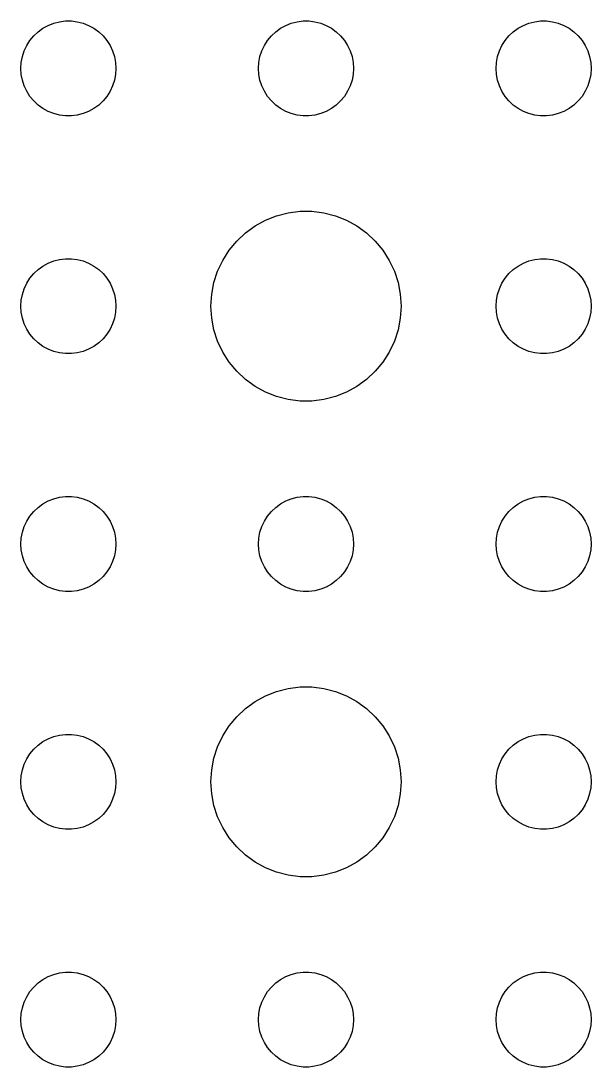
# Model space of a CAD drawing. Header units: metres. Extents: x -142 to 142, y -142 to 142.
# Drawn here: x -24 to -6, y -69 to -36 of the extents above; entities that cross this region are included whole.
import ezdxf

# ---------------------------------------------------------------- set-up
doc = ezdxf.new("R2010")
doc.units = ezdxf.units.M

msp = doc.modelspace()

# ---------------------------------------------------------------- linework, layer by layer
for p, q in [((-23.4561, -36.3442), (-23.3037, -36.2335)), ((-23.3037, -36.2335), (-23.1387, -36.1428)), ((-23.1387, -36.1428), (-22.9635, -36.0734)), ((-22.9635, -36.0734), (-22.7811, -36.0266)), ((-22.7811, -36.0266), (-22.5942, -36.003)), ((-22.5942, -36.003), (-22.4058, -36.003)), ((-22.4058, -36.003), (-22.2189, -36.0266)), ((-22.2189, -36.0266), (-22.0365, -36.0734)), ((-22.0365, -36.0734), (-21.8613, -36.1428)), ((-21.8613, -36.1428), (-21.6963, -36.2335)), ((-21.6963, -36.2335), (-21.5439, -36.3442)), ((-15.9561, -36.3442), (-15.8037, -36.2335)), ((-15.8037, -36.2335), (-15.6387, -36.1428)), ((-15.6387, -36.1428), (-15.4635, -36.0734)), ((-15.4635, -36.0734), (-15.2811, -36.0266)), ((-15.2811, -36.0266), (-15.0942, -36.003)), ((-15.0942, -36.003), (-14.9058, -36.003)), ((-14.9058, -36.003), (-14.7189, -36.0266)), ((-14.7189, -36.0266), (-14.5365, -36.0734)), ((-14.5365, -36.0734), (-14.3613, -36.1428)), ((-14.3613, -36.1428), (-14.1963, -36.2335)), ((-14.1963, -36.2335), (-14.0439, -36.3442)), ((-8.45613, -36.3442), (-8.30373, -36.2335)), ((-8.30373, -36.2335), (-8.13866, -36.1428)), ((-8.13866, -36.1428), (-7.96352, -36.0734)), ((-7.96352, -36.0734), (-7.78107, -36.0266)), ((-7.78107, -36.0266), (-7.59418, -36.003)), ((-7.59418, -36.003), (-7.40581, -36.003)), ((-7.40581, -36.003), (-7.21892, -36.0266)), ((-7.21892, -36.0266), (-7.03647, -36.0734)), ((-7.03647, -36.0734), (-6.86133, -36.1428)), ((-6.86133, -36.1428), (-6.69626, -36.2335)), ((-6.69626, -36.2335), (-6.54385, -36.3442)), ((-23.8145, -36.7774), (-23.7135, -36.6183)), ((-23.7135, -36.6183), (-23.5934, -36.4732)), ((-23.5934, -36.4732), (-23.4561, -36.3442)), ((-21.5439, -36.3442), (-21.4065, -36.4732)), ((-21.4065, -36.4732), (-21.2865, -36.6183)), ((-21.2865, -36.6183), (-21.1855, -36.7774)), ((-16.3145, -36.7774), (-16.2135, -36.6183)), ((-16.2135, -36.6183), (-16.0934, -36.4732)), ((-16.0934, -36.4732), (-15.9561, -36.3442)), ((-14.0439, -36.3442), (-13.9065, -36.4732)), ((-13.9065, -36.4732), (-13.7865, -36.6183)), ((-13.7865, -36.6183), (-13.6855, -36.7774)), ((-8.81445, -36.7774), (-8.71352, -36.6183)), ((-8.71352, -36.6183), (-8.59344, -36.4732)), ((-8.59344, -36.4732), (-8.45613, -36.3442)), ((-6.54385, -36.3442), (-6.40654, -36.4732)), ((-6.40654, -36.4732), (-6.28647, -36.6183)), ((-6.28647, -36.6183), (-6.18553, -36.7774)), ((-23.9529, -37.127), (-23.8947, -36.9478)), ((-23.8947, -36.9478), (-23.8145, -36.7774)), ((-21.1855, -36.7774), (-21.1053, -36.9478)), ((-21.1053, -36.9478), (-21.0471, -37.127)), ((-16.4529, -37.127), (-16.3947, -36.9478)), ((-16.3947, -36.9478), (-16.3145, -36.7774)), ((-13.6855, -36.7774), (-13.6053, -36.9478)), ((-13.6053, -36.9478), (-13.5471, -37.127)), ((-8.95287, -37.127), (-8.89465, -36.9478)), ((-8.89465, -36.9478), (-8.81445, -36.7774)), ((-6.18553, -36.7774), (-6.10533, -36.9478)), ((-6.10533, -36.9478), (-6.04712, -37.127)), ((-23.9882, -37.312), (-23.9529, -37.127)), ((-21.0471, -37.127), (-21.0118, -37.312)), ((-16.4882, -37.312), (-16.4529, -37.127)), ((-13.5471, -37.127), (-13.5118, -37.312)), ((-8.98816, -37.312), (-8.95287, -37.127)), ((-6.04712, -37.127), (-6.01183, -37.312)), ((-24, -37.5), (-23.9882, -37.312)), ((-23.9882, -37.688), (-24, -37.5)), ((-21.0118, -37.312), (-21, -37.5)), ((-21, -37.5), (-21.0118, -37.688)), ((-16.5, -37.5), (-16.4882, -37.312)), ((-16.4882, -37.688), (-16.5, -37.5)), ((-13.5118, -37.312), (-13.5, -37.5)), ((-13.5, -37.5), (-13.5118, -37.688)), ((-9, -37.5), (-8.98816, -37.312)), ((-8.98816, -37.688), (-9, -37.5)), ((-6.01183, -37.312), (-6, -37.5)), ((-6, -37.5), (-6.01183, -37.688)), ((-23.9529, -37.873), (-23.9882, -37.688)), ((-23.8947, -38.0522), (-23.9529, -37.873)), ((-21.0471, -37.873), (-21.1053, -38.0522)), ((-21.0118, -37.688), (-21.0471, -37.873)), ((-16.4529, -37.873), (-16.4882, -37.688)), ((-16.3947, -38.0522), (-16.4529, -37.873)), ((-13.5471, -37.873), (-13.6053, -38.0522)), ((-13.5118, -37.688), (-13.5471, -37.873)), ((-8.95287, -37.873), (-8.98816, -37.688)), ((-8.89465, -38.0522), (-8.95287, -37.873)), ((-6.04712, -37.873), (-6.10533, -38.0522)), ((-6.01183, -37.688), (-6.04712, -37.873)), ((-23.8145, -38.2226), (-23.8947, -38.0522)), ((-23.7135, -38.3817), (-23.8145, -38.2226)), ((-21.1855, -38.2226), (-21.2865, -38.3817)), ((-21.1053, -38.0522), (-21.1855, -38.2226)), ((-16.3145, -38.2226), (-16.3947, -38.0522)), ((-16.2135, -38.3817), (-16.3145, -38.2226)), ((-13.6855, -38.2226), (-13.7865, -38.3817)), ((-13.6053, -38.0522), (-13.6855, -38.2226)), ((-8.81445, -38.2226), (-8.89465, -38.0522)), ((-8.71352, -38.3817), (-8.81445, -38.2226)), ((-6.18553, -38.2226), (-6.28647, -38.3817)), ((-6.10533, -38.0522), (-6.18553, -38.2226)), ((-23.5934, -38.5268), (-23.7135, -38.3817)), ((-23.4561, -38.6558), (-23.5934, -38.5268)), ((-21.4065, -38.5268), (-21.5439, -38.6558)), ((-21.2865, -38.3817), (-21.4065, -38.5268)), ((-16.0934, -38.5268), (-16.2135, -38.3817)), ((-15.9561, -38.6558), (-16.0934, -38.5268)), ((-13.9065, -38.5268), (-14.0439, -38.6558)), ((-13.7865, -38.3817), (-13.9065, -38.5268)), ((-8.59344, -38.5268), (-8.71352, -38.3817)), ((-8.45613, -38.6558), (-8.59344, -38.5268)), ((-6.40654, -38.5268), (-6.54385, -38.6558)), ((-6.28647, -38.3817), (-6.40654, -38.5268)), ((-23.3037, -38.7665), (-23.4561, -38.6558)), ((-23.1387, -38.8572), (-23.3037, -38.7665)), ((-22.9635, -38.9266), (-23.1387, -38.8572)), ((-22.7811, -38.9734), (-22.9635, -38.9266)), ((-22.0365, -38.9266), (-22.2189, -38.9734)), ((-21.8613, -38.8572), (-22.0365, -38.9266)), ((-21.6963, -38.7665), (-21.8613, -38.8572)), ((-21.5439, -38.6558), (-21.6963, -38.7665)), ((-15.8037, -38.7665), (-15.9561, -38.6558)), ((-15.6387, -38.8572), (-15.8037, -38.7665)), ((-15.4635, -38.9266), (-15.6387, -38.8572)), ((-15.2811, -38.9734), (-15.4635, -38.9266)), ((-14.5365, -38.9266), (-14.7189, -38.9734)), ((-14.3613, -38.8572), (-14.5365, -38.9266)), ((-14.1963, -38.7665), (-14.3613, -38.8572)), ((-14.0439, -38.6558), (-14.1963, -38.7665)), ((-8.30373, -38.7665), (-8.45613, -38.6558)), ((-8.13866, -38.8572), (-8.30373, -38.7665)), ((-7.96352, -38.9266), (-8.13866, -38.8572)), ((-7.78107, -38.9734), (-7.96352, -38.9266)), ((-7.03647, -38.9266), (-7.21892, -38.9734)), ((-6.86133, -38.8572), (-7.03647, -38.9266)), ((-6.69626, -38.7665), (-6.86133, -38.8572)), ((-6.54385, -38.6558), (-6.69626, -38.7665)), ((-22.5942, -38.997), (-22.7811, -38.9734)), ((-22.4058, -38.997), (-22.5942, -38.997)), ((-22.2189, -38.9734), (-22.4058, -38.997)), ((-15.0942, -38.997), (-15.2811, -38.9734)), ((-14.9058, -38.997), (-15.0942, -38.997)), ((-14.7189, -38.9734), (-14.9058, -38.997)), ((-7.59418, -38.997), (-7.78107, -38.9734)), ((-7.40581, -38.997), (-7.59418, -38.997)), ((-7.21892, -38.9734), (-7.40581, -38.997)), ((-16.2773, -42.2855), (-15.927, -42.1468)), ((-15.927, -42.1468), (-15.5621, -42.0531)), ((-15.5621, -42.0531), (-15.1884, -42.0059)), ((-15.1884, -42.0059), (-14.8116, -42.0059)), ((-14.8116, -42.0059), (-14.4379, -42.0531)), ((-14.4379, -42.0531), (-14.0729, -42.1468)), ((-14.0729, -42.1468), (-13.7227, -42.2855)), ((-16.9123, -42.6885), (-16.6075, -42.467)), ((-16.6075, -42.467), (-16.2773, -42.2855)), ((-13.7227, -42.2855), (-13.3925, -42.467)), ((-13.3925, -42.467), (-13.0877, -42.6885)), ((-17.1869, -42.9464), (-16.9123, -42.6885)), ((-13.0877, -42.6885), (-12.8131, -42.9464)), ((-17.427, -43.2366), (-17.1869, -42.9464)), ((-12.8131, -42.9464), (-12.5729, -43.2366)), ((-22.9635, -43.5734), (-22.7811, -43.5266)), ((-22.7811, -43.5266), (-22.5942, -43.503)), ((-22.5942, -43.503), (-22.4058, -43.503)), ((-22.4058, -43.503), (-22.2189, -43.5266)), ((-22.2189, -43.5266), (-22.0365, -43.5734)), ((-17.6289, -43.5547), (-17.427, -43.2366)), ((-12.5729, -43.2366), (-12.3711, -43.5547)), ((-7.96352, -43.5734), (-7.78107, -43.5266)), ((-7.78107, -43.5266), (-7.59418, -43.503)), ((-7.59418, -43.503), (-7.40581, -43.503)), ((-7.40581, -43.503), (-7.21892, -43.5266)), ((-7.21892, -43.5266), (-7.03647, -43.5734)), ((-23.5934, -43.9732), (-23.4561, -43.8442)), ((-23.4561, -43.8442), (-23.3037, -43.7335)), ((-23.3037, -43.7335), (-23.1387, -43.6428)), ((-23.1387, -43.6428), (-22.9635, -43.5734)), ((-22.0365, -43.5734), (-21.8613, -43.6428)), ((-21.8613, -43.6428), (-21.6963, -43.7335)), ((-21.6963, -43.7335), (-21.5439, -43.8442)), ((-21.5439, -43.8442), (-21.4065, -43.9732)), ((-17.7893, -43.8956), (-17.6289, -43.5547)), ((-12.3711, -43.5547), (-12.2107, -43.8956)), ((-8.59344, -43.9732), (-8.45613, -43.8442)), ((-8.45613, -43.8442), (-8.30373, -43.7335)), ((-8.30373, -43.7335), (-8.13866, -43.6428)), ((-8.13866, -43.6428), (-7.96352, -43.5734)), ((-7.03647, -43.5734), (-6.86133, -43.6428)), ((-6.86133, -43.6428), (-6.69626, -43.7335)), ((-6.69626, -43.7335), (-6.54385, -43.8442)), ((-6.54385, -43.8442), (-6.40654, -43.9732)), ((-23.8145, -44.2774), (-23.7135, -44.1183)), ((-23.7135, -44.1183), (-23.5934, -43.9732)), ((-21.4065, -43.9732), (-21.2865, -44.1183)), ((-21.2865, -44.1183), (-21.1855, -44.2774)), ((-17.9057, -44.2539), (-17.7893, -43.8956)), ((-12.2107, -43.8956), (-12.0942, -44.2539)), ((-8.81445, -44.2774), (-8.71352, -44.1183)), ((-8.71352, -44.1183), (-8.59344, -43.9732)), ((-6.40654, -43.9732), (-6.28647, -44.1183)), ((-6.28647, -44.1183), (-6.18553, -44.2774)), ((-23.9529, -44.627), (-23.8947, -44.4478)), ((-23.8947, -44.4478), (-23.8145, -44.2774)), ((-21.1855, -44.2774), (-21.1053, -44.4478)), ((-21.1053, -44.4478), (-21.0471, -44.627)), ((-17.9763, -44.624), (-17.9057, -44.2539)), ((-12.0942, -44.2539), (-12.0237, -44.624)), ((-8.95287, -44.627), (-8.89465, -44.4478)), ((-8.89465, -44.4478), (-8.81445, -44.2774)), ((-6.18553, -44.2774), (-6.10533, -44.4478)), ((-6.10533, -44.4478), (-6.04712, -44.627)), ((-24, -45), (-23.9882, -44.812)), ((-23.9882, -44.812), (-23.9529, -44.627)), ((-21.0471, -44.627), (-21.0118, -44.812)), ((-21.0118, -44.812), (-21, -45)), ((-18, -45), (-17.9763, -44.624)), ((-12.0237, -44.624), (-12, -45)), ((-9, -45), (-8.98816, -44.812)), ((-8.98816, -44.812), (-8.95287, -44.627)), ((-6.04712, -44.627), (-6.01183, -44.812)), ((-6.01183, -44.812), (-6, -45)), ((-23.9882, -45.188), (-24, -45)), ((-23.9529, -45.373), (-23.9882, -45.188)), ((-21.0118, -45.188), (-21.0471, -45.373)), ((-21, -45), (-21.0118, -45.188)), ((-17.9763, -45.376), (-18, -45)), ((-12, -45), (-12.0237, -45.376)), ((-8.98816, -45.188), (-9, -45)), ((-8.95287, -45.373), (-8.98816, -45.188)), ((-6.01183, -45.188), (-6.04712, -45.373)), ((-6, -45), (-6.01183, -45.188)), ((-23.8947, -45.5522), (-23.9529, -45.373)), ((-21.0471, -45.373), (-21.1053, -45.5522)), ((-17.9057, -45.7461), (-17.9763, -45.376)), ((-12.0237, -45.376), (-12.0942, -45.7461)), ((-8.89465, -45.5522), (-8.95287, -45.373)), ((-6.04712, -45.373), (-6.10533, -45.5522)), ((-23.8145, -45.7226), (-23.8947, -45.5522)), ((-23.7135, -45.8817), (-23.8145, -45.7226)), ((-21.1855, -45.7226), (-21.2865, -45.8817)), ((-21.1053, -45.5522), (-21.1855, -45.7226)), ((-17.7893, -46.1044), (-17.9057, -45.7461)), ((-12.0942, -45.7461), (-12.2107, -46.1044)), ((-8.81445, -45.7226), (-8.89465, -45.5522)), ((-8.71352, -45.8817), (-8.81445, -45.7226)), ((-6.18553, -45.7226), (-6.28647, -45.8817)), ((-6.10533, -45.5522), (-6.18553, -45.7226)), ((-23.5934, -46.0268), (-23.7135, -45.8817)), ((-23.4561, -46.1558), (-23.5934, -46.0268)), ((-23.3037, -46.2665), (-23.4561, -46.1558)), ((-21.5439, -46.1558), (-21.6963, -46.2665)), ((-21.4065, -46.0268), (-21.5439, -46.1558)), ((-21.2865, -45.8817), (-21.4065, -46.0268)), ((-17.6289, -46.4453), (-17.7893, -46.1044)), ((-12.2107, -46.1044), (-12.3711, -46.4453)), ((-8.59344, -46.0268), (-8.71352, -45.8817)), ((-8.45613, -46.1558), (-8.59344, -46.0268)), ((-8.30373, -46.2665), (-8.45613, -46.1558)), ((-6.54385, -46.1558), (-6.69626, -46.2665)), ((-6.40654, -46.0268), (-6.54385, -46.1558)), ((-6.28647, -45.8817), (-6.40654, -46.0268)), ((-23.1387, -46.3572), (-23.3037, -46.2665)), ((-22.9635, -46.4266), (-23.1387, -46.3572)), ((-22.7811, -46.4734), (-22.9635, -46.4266)), ((-22.5942, -46.497), (-22.7811, -46.4734)), ((-22.4058, -46.497), (-22.5942, -46.497)), ((-22.2189, -46.4734), (-22.4058, -46.497)), ((-22.0365, -46.4266), (-22.2189, -46.4734)), ((-21.8613, -46.3572), (-22.0365, -46.4266)), ((-21.6963, -46.2665), (-21.8613, -46.3572)), ((-17.427, -46.7634), (-17.6289, -46.4453)), ((-12.3711, -46.4453), (-12.5729, -46.7634)), ((-8.13866, -46.3572), (-8.30373, -46.2665)), ((-7.96352, -46.4266), (-8.13866, -46.3572)), ((-7.78107, -46.4734), (-7.96352, -46.4266)), ((-7.59418, -46.497), (-7.78107, -46.4734)), ((-7.40581, -46.497), (-7.59418, -46.497)), ((-7.21892, -46.4734), (-7.40581, -46.497)), ((-7.03647, -46.4266), (-7.21892, -46.4734)), ((-6.86133, -46.3572), (-7.03647, -46.4266)), ((-6.69626, -46.2665), (-6.86133, -46.3572)), ((-17.1869, -47.0536), (-17.427, -46.7634)), ((-12.5729, -46.7634), (-12.8131, -47.0536)), ((-16.9123, -47.3115), (-17.1869, -47.0536)), ((-12.8131, -47.0536), (-13.0877, -47.3115)), ((-16.6075, -47.533), (-16.9123, -47.3115)), ((-13.0877, -47.3115), (-13.3925, -47.533)), ((-16.2773, -47.7145), (-16.6075, -47.533)), ((-15.927, -47.8532), (-16.2773, -47.7145)), ((-13.7227, -47.7145), (-14.0729, -47.8532)), ((-13.3925, -47.533), (-13.7227, -47.7145)), ((-15.5621, -47.9469), (-15.927, -47.8532)), ((-15.1884, -47.9941), (-15.5621, -47.9469)), ((-14.8116, -47.9941), (-15.1884, -47.9941)), ((-14.4379, -47.9469), (-14.8116, -47.9941)), ((-14.0729, -47.8532), (-14.4379, -47.9469)), ((-23.1387, -51.1428), (-22.9635, -51.0734)), ((-22.9635, -51.0734), (-22.7811, -51.0266)), ((-22.7811, -51.0266), (-22.5942, -51.003)), ((-22.5942, -51.003), (-22.4058, -51.003)), ((-22.4058, -51.003), (-22.2189, -51.0266)), ((-22.2189, -51.0266), (-22.0365, -51.0734)), ((-22.0365, -51.0734), (-21.8613, -51.1428)), ((-15.6387, -51.1428), (-15.4635, -51.0734)), ((-15.4635, -51.0734), (-15.2811, -51.0266)), ((-15.2811, -51.0266), (-15.0942, -51.003)), ((-15.0942, -51.003), (-14.9058, -51.003)), ((-14.9058, -51.003), (-14.7189, -51.0266)), ((-14.7189, -51.0266), (-14.5365, -51.0734)), ((-14.5365, -51.0734), (-14.3613, -51.1428)), ((-8.13866, -51.1428), (-7.96352, -51.0734)), ((-7.96352, -51.0734), (-7.78107, -51.0266)), ((-7.78107, -51.0266), (-7.59418, -51.003)), ((-7.59418, -51.003), (-7.40581, -51.003)), ((-7.40581, -51.003), (-7.21892, -51.0266)), ((-7.21892, -51.0266), (-7.03647, -51.0734)), ((-7.03647, -51.0734), (-6.86133, -51.1428)), ((-23.5934, -51.4732), (-23.4561, -51.3442)), ((-23.4561, -51.3442), (-23.3037, -51.2335)), ((-23.3037, -51.2335), (-23.1387, -51.1428)), ((-21.8613, -51.1428), (-21.6963, -51.2335)), ((-21.6963, -51.2335), (-21.5439, -51.3442)), ((-21.5439, -51.3442), (-21.4065, -51.4732)), ((-16.0934, -51.4732), (-15.9561, -51.3442)), ((-15.9561, -51.3442), (-15.8037, -51.2335)), ((-15.8037, -51.2335), (-15.6387, -51.1428)), ((-14.3613, -51.1428), (-14.1963, -51.2335)), ((-14.1963, -51.2335), (-14.0439, -51.3442)), ((-14.0439, -51.3442), (-13.9065, -51.4732)), ((-8.59344, -51.4732), (-8.45613, -51.3442)), ((-8.45613, -51.3442), (-8.30373, -51.2335)), ((-8.30373, -51.2335), (-8.13866, -51.1428)), ((-6.86133, -51.1428), (-6.69626, -51.2335)), ((-6.69626, -51.2335), (-6.54385, -51.3442)), ((-6.54385, -51.3442), (-6.40654, -51.4732)), ((-23.8947, -51.9478), (-23.8145, -51.7774)), ((-23.8145, -51.7774), (-23.7135, -51.6183)), ((-23.7135, -51.6183), (-23.5934, -51.4732)), ((-21.4065, -51.4732), (-21.2865, -51.6183)), ((-21.2865, -51.6183), (-21.1855, -51.7774)), ((-21.1855, -51.7774), (-21.1053, -51.9478)), ((-16.3947, -51.9478), (-16.3145, -51.7774)), ((-16.3145, -51.7774), (-16.2135, -51.6183)), ((-16.2135, -51.6183), (-16.0934, -51.4732)), ((-13.9065, -51.4732), (-13.7865, -51.6183)), ((-13.7865, -51.6183), (-13.6855, -51.7774)), ((-13.6855, -51.7774), (-13.6053, -51.9478)), ((-8.89465, -51.9478), (-8.81445, -51.7774)), ((-8.81445, -51.7774), (-8.71352, -51.6183)), ((-8.71352, -51.6183), (-8.59344, -51.4732)), ((-6.40654, -51.4732), (-6.28647, -51.6183)), ((-6.28647, -51.6183), (-6.18553, -51.7774)), ((-6.18553, -51.7774), (-6.10533, -51.9478)), ((-23.9882, -52.312), (-23.9529, -52.127)), ((-23.9529, -52.127), (-23.8947, -51.9478)), ((-21.1053, -51.9478), (-21.0471, -52.127)), ((-21.0471, -52.127), (-21.0118, -52.312)), ((-16.4882, -52.312), (-16.4529, -52.127)), ((-16.4529, -52.127), (-16.3947, -51.9478)), ((-13.6053, -51.9478), (-13.5471, -52.127)), ((-13.5471, -52.127), (-13.5118, -52.312)), ((-8.98816, -52.312), (-8.95287, -52.127)), ((-8.95287, -52.127), (-8.89465, -51.9478)), ((-6.10533, -51.9478), (-6.04712, -52.127)), ((-6.04712, -52.127), (-6.01183, -52.312)), ((-24, -52.5), (-23.9882, -52.312)), ((-21.0118, -52.312), (-21, -52.5)), ((-16.5, -52.5), (-16.4882, -52.312)), ((-13.5118, -52.312), (-13.5, -52.5)), ((-9, -52.5), (-8.98816, -52.312)), ((-6.01183, -52.312), (-6, -52.5)), ((-23.9882, -52.688), (-24, -52.5)), ((-23.9529, -52.873), (-23.9882, -52.688)), ((-21.0118, -52.688), (-21.0471, -52.873)), ((-21, -52.5), (-21.0118, -52.688)), ((-16.4882, -52.688), (-16.5, -52.5)), ((-16.4529, -52.873), (-16.4882, -52.688)), ((-13.5118, -52.688), (-13.5471, -52.873)), ((-13.5, -52.5), (-13.5118, -52.688)), ((-8.98816, -52.688), (-9, -52.5)), ((-8.95287, -52.873), (-8.98816, -52.688)), ((-6.01183, -52.688), (-6.04712, -52.873)), ((-6, -52.5), (-6.01183, -52.688)), ((-23.8947, -53.0522), (-23.9529, -52.873)), ((-23.8145, -53.2226), (-23.8947, -53.0522)), ((-21.1053, -53.0522), (-21.1855, -53.2226)), ((-21.0471, -52.873), (-21.1053, -53.0522)), ((-16.3947, -53.0522), (-16.4529, -52.873)), ((-16.3145, -53.2226), (-16.3947, -53.0522)), ((-13.6053, -53.0522), (-13.6855, -53.2226)), ((-13.5471, -52.873), (-13.6053, -53.0522)), ((-8.89465, -53.0522), (-8.95287, -52.873)), ((-8.81445, -53.2226), (-8.89465, -53.0522)), ((-6.10533, -53.0522), (-6.18553, -53.2226)), ((-6.04712, -52.873), (-6.10533, -53.0522)), ((-23.7135, -53.3817), (-23.8145, -53.2226)), ((-23.5934, -53.5268), (-23.7135, -53.3817)), ((-21.2865, -53.3817), (-21.4065, -53.5268)), ((-21.1855, -53.2226), (-21.2865, -53.3817)), ((-16.2135, -53.3817), (-16.3145, -53.2226)), ((-16.0934, -53.5268), (-16.2135, -53.3817)), ((-13.7865, -53.3817), (-13.9065, -53.5268)), ((-13.6855, -53.2226), (-13.7865, -53.3817)), ((-8.71352, -53.3817), (-8.81445, -53.2226)), ((-8.59344, -53.5268), (-8.71352, -53.3817)), ((-6.28647, -53.3817), (-6.40654, -53.5268)), ((-6.18553, -53.2226), (-6.28647, -53.3817)), ((-23.4561, -53.6558), (-23.5934, -53.5268)), ((-23.3037, -53.7665), (-23.4561, -53.6558)), ((-23.1387, -53.8572), (-23.3037, -53.7665)), ((-21.6963, -53.7665), (-21.8613, -53.8572)), ((-21.5439, -53.6558), (-21.6963, -53.7665)), ((-21.4065, -53.5268), (-21.5439, -53.6558)), ((-15.9561, -53.6558), (-16.0934, -53.5268)), ((-15.8037, -53.7665), (-15.9561, -53.6558)), ((-15.6387, -53.8572), (-15.8037, -53.7665)), ((-14.1963, -53.7665), (-14.3613, -53.8572)), ((-14.0439, -53.6558), (-14.1963, -53.7665)), ((-13.9065, -53.5268), (-14.0439, -53.6558)), ((-8.45613, -53.6558), (-8.59344, -53.5268)), ((-8.30373, -53.7665), (-8.45613, -53.6558)), ((-8.13866, -53.8572), (-8.30373, -53.7665)), ((-6.69626, -53.7665), (-6.86133, -53.8572)), ((-6.54385, -53.6558), (-6.69626, -53.7665)), ((-6.40654, -53.5268), (-6.54385, -53.6558)), ((-22.9635, -53.9266), (-23.1387, -53.8572)), ((-22.7811, -53.9734), (-22.9635, -53.9266)), ((-22.5942, -53.997), (-22.7811, -53.9734)), ((-22.4058, -53.997), (-22.5942, -53.997)), ((-22.2189, -53.9734), (-22.4058, -53.997)), ((-22.0365, -53.9266), (-22.2189, -53.9734)), ((-21.8613, -53.8572), (-22.0365, -53.9266)), ((-15.4635, -53.9266), (-15.6387, -53.8572)), ((-15.2811, -53.9734), (-15.4635, -53.9266)), ((-15.0942, -53.997), (-15.2811, -53.9734)), ((-14.9058, -53.997), (-15.0942, -53.997)), ((-14.7189, -53.9734), (-14.9058, -53.997)), ((-14.5365, -53.9266), (-14.7189, -53.9734)), ((-14.3613, -53.8572), (-14.5365, -53.9266)), ((-7.96352, -53.9266), (-8.13866, -53.8572)), ((-7.78107, -53.9734), (-7.96352, -53.9266)), ((-7.59418, -53.997), (-7.78107, -53.9734)), ((-7.40581, -53.997), (-7.59418, -53.997)), ((-7.21892, -53.9734), (-7.40581, -53.997)), ((-7.03647, -53.9266), (-7.21892, -53.9734)), ((-6.86133, -53.8572), (-7.03647, -53.9266)), ((-15.927, -57.1468), (-15.5621, -57.0531)), ((-15.5621, -57.0531), (-15.1884, -57.0059)), ((-15.1884, -57.0059), (-14.8116, -57.0059)), ((-14.8116, -57.0059), (-14.4379, -57.0531)), ((-14.4379, -57.0531), (-14.0729, -57.1468)), ((-16.6075, -57.467), (-16.2773, -57.2855)), ((-16.2773, -57.2855), (-15.927, -57.1468)), ((-14.0729, -57.1468), (-13.7227, -57.2855)), ((-13.7227, -57.2855), (-13.3925, -57.467)), ((-17.1869, -57.9464), (-16.9123, -57.6885)), ((-16.9123, -57.6885), (-16.6075, -57.467)), ((-13.3925, -57.467), (-13.0877, -57.6885)), ((-13.0877, -57.6885), (-12.8131, -57.9464)), ((-17.427, -58.2366), (-17.1869, -57.9464)), ((-12.8131, -57.9464), (-12.5729, -58.2366)), ((-17.6289, -58.5547), (-17.427, -58.2366)), ((-12.5729, -58.2366), (-12.3711, -58.5547)), ((-23.3037, -58.7335), (-23.1387, -58.6428)), ((-23.1387, -58.6428), (-22.9635, -58.5734)), ((-22.9635, -58.5734), (-22.7811, -58.5266)), ((-22.7811, -58.5266), (-22.5942, -58.503)), ((-22.5942, -58.503), (-22.4058, -58.503)), ((-22.4058, -58.503), (-22.2189, -58.5266)), ((-22.2189, -58.5266), (-22.0365, -58.5734)), ((-22.0365, -58.5734), (-21.8613, -58.6428)), ((-21.8613, -58.6428), (-21.6963, -58.7335)), ((-17.7893, -58.8956), (-17.6289, -58.5547)), ((-12.3711, -58.5547), (-12.2107, -58.8956)), ((-8.30373, -58.7335), (-8.13866, -58.6428)), ((-8.13866, -58.6428), (-7.96352, -58.5734)), ((-7.96352, -58.5734), (-7.78107, -58.5266)), ((-7.78107, -58.5266), (-7.59418, -58.503)), ((-7.59418, -58.503), (-7.40581, -58.503)), ((-7.40581, -58.503), (-7.21892, -58.5266)), ((-7.21892, -58.5266), (-7.03647, -58.5734)), ((-7.03647, -58.5734), (-6.86133, -58.6428)), ((-6.86133, -58.6428), (-6.69626, -58.7335)), ((-23.7135, -59.1183), (-23.5934, -58.9732)), ((-23.5934, -58.9732), (-23.4561, -58.8442)), ((-23.4561, -58.8442), (-23.3037, -58.7335)), ((-21.6963, -58.7335), (-21.5439, -58.8442)), ((-21.5439, -58.8442), (-21.4065, -58.9732)), ((-21.4065, -58.9732), (-21.2865, -59.1183)), ((-17.9057, -59.2539), (-17.7893, -58.8956)), ((-12.2107, -58.8956), (-12.0942, -59.2539)), ((-8.71352, -59.1183), (-8.59344, -58.9732)), ((-8.59344, -58.9732), (-8.45613, -58.8442)), ((-8.45613, -58.8442), (-8.30373, -58.7335)), ((-6.69626, -58.7335), (-6.54385, -58.8442)), ((-6.54385, -58.8442), (-6.40654, -58.9732)), ((-6.40654, -58.9732), (-6.28647, -59.1183)), ((-23.8947, -59.4478), (-23.8145, -59.2774)), ((-23.8145, -59.2774), (-23.7135, -59.1183)), ((-21.2865, -59.1183), (-21.1855, -59.2774)), ((-21.1855, -59.2774), (-21.1053, -59.4478)), ((-17.9763, -59.624), (-17.9057, -59.2539)), ((-12.0942, -59.2539), (-12.0237, -59.624)), ((-8.89465, -59.4478), (-8.81445, -59.2774)), ((-8.81445, -59.2774), (-8.71352, -59.1183)), ((-6.28647, -59.1183), (-6.18553, -59.2774)), ((-6.18553, -59.2774), (-6.10533, -59.4478)), ((-23.9882, -59.812), (-23.9529, -59.627)), ((-23.9529, -59.627), (-23.8947, -59.4478)), ((-21.1053, -59.4478), (-21.0471, -59.627)), ((-21.0471, -59.627), (-21.0118, -59.812)), ((-18, -60), (-17.9763, -59.624)), ((-12.0237, -59.624), (-12, -60)), ((-8.98816, -59.812), (-8.95287, -59.627)), ((-8.95287, -59.627), (-8.89465, -59.4478)), ((-6.10533, -59.4478), (-6.04712, -59.627)), ((-6.04712, -59.627), (-6.01183, -59.812)), ((-24, -60), (-23.9882, -59.812)), ((-23.9882, -60.188), (-24, -60)), ((-21.0118, -59.812), (-21, -60)), ((-21, -60), (-21.0118, -60.188)), ((-17.9763, -60.376), (-18, -60)), ((-12, -60), (-12.0237, -60.376)), ((-9, -60), (-8.98816, -59.812)), ((-8.98816, -60.188), (-9, -60)), ((-6.01183, -59.812), (-6, -60)), ((-6, -60), (-6.01183, -60.188)), ((-23.9529, -60.373), (-23.9882, -60.188)), ((-23.8947, -60.5522), (-23.9529, -60.373)), ((-21.0471, -60.373), (-21.1053, -60.5522)), ((-21.0118, -60.188), (-21.0471, -60.373)), ((-17.9057, -60.7461), (-17.9763, -60.376)), ((-12.0237, -60.376), (-12.0942, -60.7461)), ((-8.95287, -60.373), (-8.98816, -60.188)), ((-8.89465, -60.5522), (-8.95287, -60.373)), ((-6.04712, -60.373), (-6.10533, -60.5522)), ((-6.01183, -60.188), (-6.04712, -60.373)), ((-23.8145, -60.7226), (-23.8947, -60.5522)), ((-21.1053, -60.5522), (-21.1855, -60.7226)), ((-8.81445, -60.7226), (-8.89465, -60.5522)), ((-6.10533, -60.5522), (-6.18553, -60.7226)), ((-23.7135, -60.8817), (-23.8145, -60.7226)), ((-23.5934, -61.0268), (-23.7135, -60.8817)), ((-23.4561, -61.1558), (-23.5934, -61.0268)), ((-21.4065, -61.0268), (-21.5439, -61.1558)), ((-21.2865, -60.8817), (-21.4065, -61.0268)), ((-21.1855, -60.7226), (-21.2865, -60.8817)), ((-17.7893, -61.1044), (-17.9057, -60.7461)), ((-12.0942, -60.7461), (-12.2107, -61.1044)), ((-8.71352, -60.8817), (-8.81445, -60.7226)), ((-8.59344, -61.0268), (-8.71352, -60.8817)), ((-8.45613, -61.1558), (-8.59344, -61.0268)), ((-6.40654, -61.0268), (-6.54385, -61.1558)), ((-6.28647, -60.8817), (-6.40654, -61.0268)), ((-6.18553, -60.7226), (-6.28647, -60.8817)), ((-23.3037, -61.2665), (-23.4561, -61.1558)), ((-23.1387, -61.3572), (-23.3037, -61.2665)), ((-22.9635, -61.4266), (-23.1387, -61.3572)), ((-21.8613, -61.3572), (-22.0365, -61.4266)), ((-21.6963, -61.2665), (-21.8613, -61.3572)), ((-21.5439, -61.1558), (-21.6963, -61.2665)), ((-17.6289, -61.4453), (-17.7893, -61.1044)), ((-12.2107, -61.1044), (-12.3711, -61.4453)), ((-8.30373, -61.2665), (-8.45613, -61.1558)), ((-8.13866, -61.3572), (-8.30373, -61.2665)), ((-7.96352, -61.4266), (-8.13866, -61.3572)), ((-6.86133, -61.3572), (-7.03647, -61.4266)), ((-6.69626, -61.2665), (-6.86133, -61.3572)), ((-6.54385, -61.1558), (-6.69626, -61.2665)), ((-22.7811, -61.4734), (-22.9635, -61.4266)), ((-22.5942, -61.497), (-22.7811, -61.4734)), ((-22.4058, -61.497), (-22.5942, -61.497)), ((-22.2189, -61.4734), (-22.4058, -61.497)), ((-22.0365, -61.4266), (-22.2189, -61.4734)), ((-17.427, -61.7634), (-17.6289, -61.4453)), ((-12.3711, -61.4453), (-12.5729, -61.7634)), ((-7.78107, -61.4734), (-7.96352, -61.4266)), ((-7.59418, -61.497), (-7.78107, -61.4734)), ((-7.40581, -61.497), (-7.59418, -61.497)), ((-7.21892, -61.4734), (-7.40581, -61.497)), ((-7.03647, -61.4266), (-7.21892, -61.4734)), ((-17.1869, -62.0536), (-17.427, -61.7634)), ((-12.5729, -61.7634), (-12.8131, -62.0536)), ((-16.9123, -62.3115), (-17.1869, -62.0536)), ((-16.6075, -62.533), (-16.9123, -62.3115)), ((-13.0877, -62.3115), (-13.3925, -62.533)), ((-12.8131, -62.0536), (-13.0877, -62.3115)), ((-16.2773, -62.7145), (-16.6075, -62.533)), ((-13.3925, -62.533), (-13.7227, -62.7145)), ((-15.927, -62.8532), (-16.2773, -62.7145)), ((-15.5621, -62.9469), (-15.927, -62.8532)), ((-15.1884, -62.9941), (-15.5621, -62.9469)), ((-14.8116, -62.9941), (-15.1884, -62.9941)), ((-14.4379, -62.9469), (-14.8116, -62.9941)), ((-14.0729, -62.8532), (-14.4379, -62.9469)), ((-13.7227, -62.7145), (-14.0729, -62.8532)), ((-23.4561, -66.3442), (-23.3037, -66.2335)), ((-23.3037, -66.2335), (-23.1387, -66.1428)), ((-23.1387, -66.1428), (-22.9635, -66.0734)), ((-22.9635, -66.0734), (-22.7811, -66.0266)), ((-22.7811, -66.0266), (-22.5942, -66.003)), ((-22.5942, -66.003), (-22.4058, -66.003)), ((-22.4058, -66.003), (-22.2189, -66.0266)), ((-22.2189, -66.0266), (-22.0365, -66.0734)), ((-22.0365, -66.0734), (-21.8613, -66.1428)), ((-21.8613, -66.1428), (-21.6963, -66.2335)), ((-21.6963, -66.2335), (-21.5439, -66.3442)), ((-15.9561, -66.3442), (-15.8037, -66.2335)), ((-15.8037, -66.2335), (-15.6387, -66.1428)), ((-15.6387, -66.1428), (-15.4635, -66.0734)), ((-15.4635, -66.0734), (-15.2811, -66.0266)), ((-15.2811, -66.0266), (-15.0942, -66.003)), ((-15.0942, -66.003), (-14.9058, -66.003)), ((-14.9058, -66.003), (-14.7189, -66.0266)), ((-14.7189, -66.0266), (-14.5365, -66.0734)), ((-14.5365, -66.0734), (-14.3613, -66.1428)), ((-14.3613, -66.1428), (-14.1963, -66.2335)), ((-14.1963, -66.2335), (-14.0439, -66.3442)), ((-8.45613, -66.3442), (-8.30373, -66.2335)), ((-8.30373, -66.2335), (-8.13866, -66.1428)), ((-8.13866, -66.1428), (-7.96352, -66.0734)), ((-7.96352, -66.0734), (-7.78107, -66.0266)), ((-7.78107, -66.0266), (-7.59418, -66.003)), ((-7.59418, -66.003), (-7.40581, -66.003)), ((-7.40581, -66.003), (-7.21892, -66.0266)), ((-7.21892, -66.0266), (-7.03647, -66.0734)), ((-7.03647, -66.0734), (-6.86133, -66.1428)), ((-6.86133, -66.1428), (-6.69626, -66.2335)), ((-6.69626, -66.2335), (-6.54385, -66.3442)), ((-23.8145, -66.7774), (-23.7135, -66.6183)), ((-23.7135, -66.6183), (-23.5934, -66.4732)), ((-23.5934, -66.4732), (-23.4561, -66.3442)), ((-21.5439, -66.3442), (-21.4065, -66.4732)), ((-21.4065, -66.4732), (-21.2865, -66.6183)), ((-21.2865, -66.6183), (-21.1855, -66.7774)), ((-16.3145, -66.7774), (-16.2135, -66.6183)), ((-16.2135, -66.6183), (-16.0934, -66.4732)), ((-16.0934, -66.4732), (-15.9561, -66.3442)), ((-14.0439, -66.3442), (-13.9065, -66.4732)), ((-13.9065, -66.4732), (-13.7865, -66.6183)), ((-13.7865, -66.6183), (-13.6855, -66.7774)), ((-8.81445, -66.7774), (-8.71352, -66.6183)), ((-8.71352, -66.6183), (-8.59344, -66.4732)), ((-8.59344, -66.4732), (-8.45613, -66.3442)), ((-6.54385, -66.3442), (-6.40654, -66.4732)), ((-6.40654, -66.4732), (-6.28647, -66.6183)), ((-6.28647, -66.6183), (-6.18553, -66.7774)), ((-23.9529, -67.127), (-23.8947, -66.9478)), ((-23.8947, -66.9478), (-23.8145, -66.7774)), ((-21.1855, -66.7774), (-21.1053, -66.9478)), ((-21.1053, -66.9478), (-21.0471, -67.127)), ((-16.4529, -67.127), (-16.3947, -66.9478)), ((-16.3947, -66.9478), (-16.3145, -66.7774)), ((-13.6855, -66.7774), (-13.6053, -66.9478)), ((-13.6053, -66.9478), (-13.5471, -67.127)), ((-8.95287, -67.127), (-8.89465, -66.9478)), ((-8.89465, -66.9478), (-8.81445, -66.7774)), ((-6.18553, -66.7774), (-6.10533, -66.9478)), ((-6.10533, -66.9478), (-6.04712, -67.127)), ((-23.9882, -67.312), (-23.9529, -67.127)), ((-21.0471, -67.127), (-21.0118, -67.312)), ((-16.4882, -67.312), (-16.4529, -67.127)), ((-13.5471, -67.127), (-13.5118, -67.312)), ((-8.98816, -67.312), (-8.95287, -67.127)), ((-6.04712, -67.127), (-6.01183, -67.312)), ((-24, -67.5), (-23.9882, -67.312)), ((-23.9882, -67.688), (-24, -67.5)), ((-21.0118, -67.312), (-21, -67.5)), ((-21, -67.5), (-21.0118, -67.688)), ((-16.5, -67.5), (-16.4882, -67.312)), ((-16.4882, -67.688), (-16.5, -67.5)), ((-13.5118, -67.312), (-13.5, -67.5)), ((-13.5, -67.5), (-13.5118, -67.688)), ((-9, -67.5), (-8.98816, -67.312)), ((-8.98816, -67.688), (-9, -67.5)), ((-6.01183, -67.312), (-6, -67.5)), ((-6, -67.5), (-6.01183, -67.688)), ((-23.9529, -67.873), (-23.9882, -67.688)), ((-23.8947, -68.0522), (-23.9529, -67.873)), ((-21.0471, -67.873), (-21.1053, -68.0522)), ((-21.0118, -67.688), (-21.0471, -67.873)), ((-16.4529, -67.873), (-16.4882, -67.688)), ((-16.3947, -68.0522), (-16.4529, -67.873)), ((-13.5471, -67.873), (-13.6053, -68.0522)), ((-13.5118, -67.688), (-13.5471, -67.873)), ((-8.95287, -67.873), (-8.98816, -67.688)), ((-8.89465, -68.0522), (-8.95287, -67.873)), ((-6.04712, -67.873), (-6.10533, -68.0522)), ((-6.01183, -67.688), (-6.04712, -67.873)), ((-23.8145, -68.2226), (-23.8947, -68.0522)), ((-23.7135, -68.3817), (-23.8145, -68.2226)), ((-21.1855, -68.2226), (-21.2865, -68.3817)), ((-21.1053, -68.0522), (-21.1855, -68.2226)), ((-16.3145, -68.2226), (-16.3947, -68.0522)), ((-16.2135, -68.3817), (-16.3145, -68.2226)), ((-13.6855, -68.2226), (-13.7865, -68.3817)), ((-13.6053, -68.0522), (-13.6855, -68.2226)), ((-8.81445, -68.2226), (-8.89465, -68.0522)), ((-8.71352, -68.3817), (-8.81445, -68.2226)), ((-6.18553, -68.2226), (-6.28647, -68.3817)), ((-6.10533, -68.0522), (-6.18553, -68.2226)), ((-23.5934, -68.5268), (-23.7135, -68.3817)), ((-23.4561, -68.6558), (-23.5934, -68.5268)), ((-21.4065, -68.5268), (-21.5439, -68.6558)), ((-21.2865, -68.3817), (-21.4065, -68.5268)), ((-16.0934, -68.5268), (-16.2135, -68.3817)), ((-15.9561, -68.6558), (-16.0934, -68.5268)), ((-13.9065, -68.5268), (-14.0439, -68.6558)), ((-13.7865, -68.3817), (-13.9065, -68.5268)), ((-8.59344, -68.5268), (-8.71352, -68.3817)), ((-8.45613, -68.6558), (-8.59344, -68.5268)), ((-6.40654, -68.5268), (-6.54385, -68.6558)), ((-6.28647, -68.3817), (-6.40654, -68.5268)), ((-23.3037, -68.7665), (-23.4561, -68.6558)), ((-23.1387, -68.8572), (-23.3037, -68.7665)), ((-22.9635, -68.9266), (-23.1387, -68.8572)), ((-22.7811, -68.9734), (-22.9635, -68.9266)), ((-22.0365, -68.9266), (-22.2189, -68.9734)), ((-21.8613, -68.8572), (-22.0365, -68.9266)), ((-21.6963, -68.7665), (-21.8613, -68.8572)), ((-21.5439, -68.6558), (-21.6963, -68.7665)), ((-15.8037, -68.7665), (-15.9561, -68.6558)), ((-15.6387, -68.8572), (-15.8037, -68.7665)), ((-15.4635, -68.9266), (-15.6387, -68.8572)), ((-15.2811, -68.9734), (-15.4635, -68.9266)), ((-14.5365, -68.9266), (-14.7189, -68.9734)), ((-14.3613, -68.8572), (-14.5365, -68.9266)), ((-14.1963, -68.7665), (-14.3613, -68.8572)), ((-14.0439, -68.6558), (-14.1963, -68.7665)), ((-8.30373, -68.7665), (-8.45613, -68.6558)), ((-8.13866, -68.8572), (-8.30373, -68.7665)), ((-7.96352, -68.9266), (-8.13866, -68.8572)), ((-7.78107, -68.9734), (-7.96352, -68.9266)), ((-7.03647, -68.9266), (-7.21892, -68.9734)), ((-6.86133, -68.8572), (-7.03647, -68.9266)), ((-6.69626, -68.7665), (-6.86133, -68.8572)), ((-6.54385, -68.6558), (-6.69626, -68.7665)), ((-22.5942, -68.997), (-22.7811, -68.9734)), ((-22.4058, -68.997), (-22.5942, -68.997)), ((-22.2189, -68.9734), (-22.4058, -68.997)), ((-15.0942, -68.997), (-15.2811, -68.9734)), ((-14.9058, -68.997), (-15.0942, -68.997)), ((-14.7189, -68.9734), (-14.9058, -68.997)), ((-7.59418, -68.997), (-7.78107, -68.9734)), ((-7.40581, -68.997), (-7.59418, -68.997)), ((-7.21892, -68.9734), (-7.40581, -68.997))]:
    msp.add_line(p, q)

doc.saveas('drawing.dxf')
